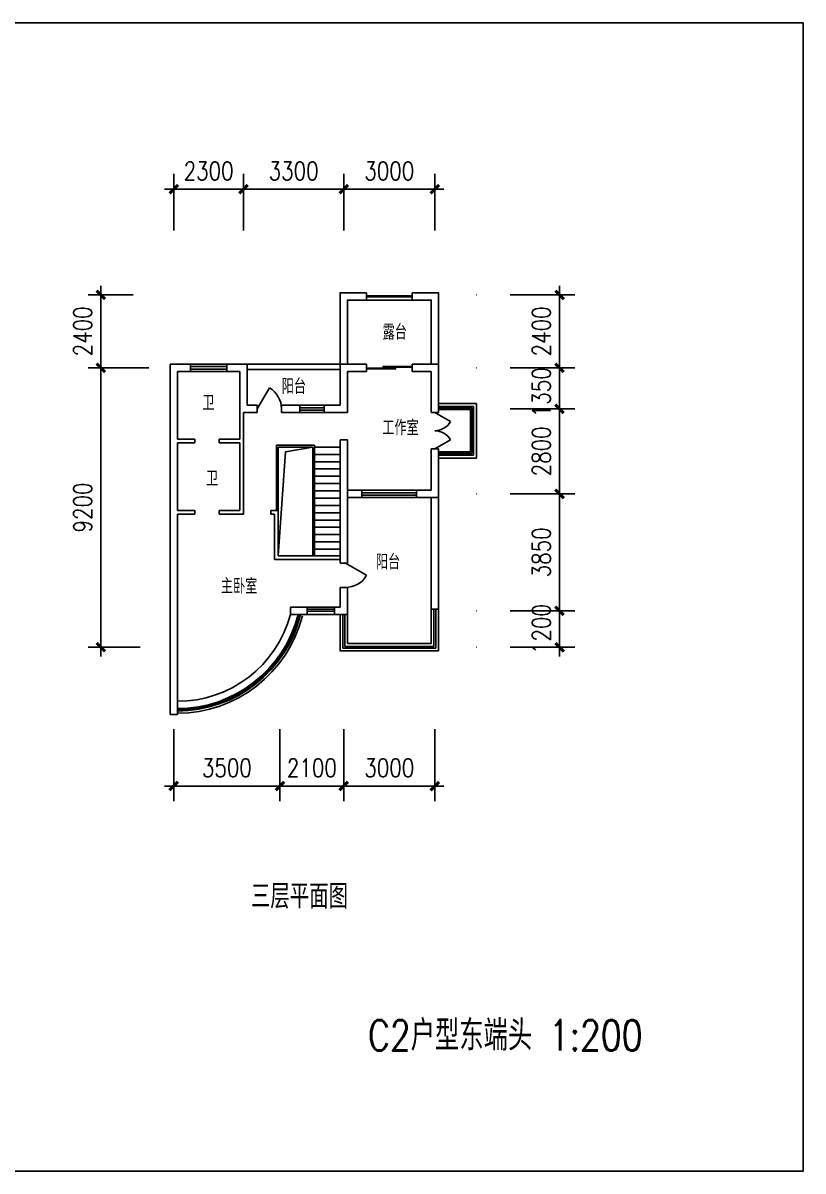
# Model space of a CAD drawing. Extents: x -144404 to 147451, y -180554 to 49126.
# Drawn here: x -50552 to -24860, y -180554 to -142754 of the extents above; entities that cross this region are included whole.
import ezdxf

# ---------------------------------------------------------------- set-up
doc = ezdxf.new("R2010")
doc.units = 0
doc.header["$LTSCALE"] = 2000
doc.header["$MEASUREMENT"] = 0
doc.linetypes.add('DASH', pattern=[0.35, 0.25, -0.1])
doc.layers.get('0').update_dxf_attribs({"color": 3, "linetype": 'CONTINUOUS'})
doc.layers.get('DEFPOINTS').update_dxf_attribs({"linetype": 'CONTINUOUS'})
for name, color, linetype in [('01_FUR', 9, 'CONTINUOUS'), ('AXIS', 3, 'CONTINUOUS'), ('JIAJU', 6, 'CONTINUOUS'), ('PUB_DIM', 3, 'CONTINUOUS'), ('PUB_TITLE', 4, 'CONTINUOUS'), ('S_SURFACE', 6, 'CONTINUOUS'), ('WALL', 255, 'CONTINUOUS'), ('WINDOW', 4, 'CONTINUOUS')]:
    doc.layers.add(name, color=color, linetype=linetype)
doc.styles.add('-宋体', font='simplex.shx', dxfattribs={"width": 0.8, "bigfont": 'hztxt.shx'})
doc.styles.add('DIM_FONT', font='SIMPLEX.shx', dxfattribs={"width": 0.8})
doc.dimstyles.new('AXIS200', dxfattribs={"dimscale": 2, "dimtxt": 300, "dimasz": 1, "dimexe": 250, "dimexo": 300, "dimgap": 150, "dimtad": 1, "dimdec": 0, "dimzin": 0, "dimtxsty": 'DIM_FONT', "dimblk": '_DIMX', "dimcen": 0.09, "dimse1": 1, "dimse2": 1, "dimclrt": 7, "dimazin": 3, "dimtfac": 1, "dimtdec": 0, "dimtix": 1, "dimtmove": 0, "dimatfit": 3, "dimtolj": 1, "dimtzin": 0})
doc.dimstyles.new('DIMA200', dxfattribs={"dimscale": 2, "dimtxt": 300, "dimasz": 1, "dimexe": 250, "dimexo": 300, "dimgap": 150, "dimtad": 1, "dimdec": 0, "dimzin": 0, "dimtxsty": 'DIM_FONT', "dimblk": '_DIMX', "dimcen": 0.09, "dimse1": 1, "dimclrt": 7, "dimazin": 3, "dimtfac": 1, "dimtdec": 0, "dimtix": 1, "dimtmove": 0, "dimatfit": 3, "dimtolj": 1, "dimtzin": 0})
doc.dimstyles.new('DIMB200', dxfattribs={"dimscale": 2, "dimtxt": 300, "dimasz": 1, "dimexe": 250, "dimexo": 300, "dimgap": 150, "dimtad": 1, "dimdec": 0, "dimzin": 0, "dimtxsty": 'DIM_FONT', "dimblk": '_DIMX', "dimcen": 0.09, "dimse2": 1, "dimclrt": 7, "dimazin": 3, "dimtfac": 1, "dimtdec": 0, "dimtix": 1, "dimtmove": 0, "dimatfit": 3, "dimtolj": 1, "dimtzin": 0})
doc.dimstyles.new('DIMN200', dxfattribs={"dimscale": 2, "dimtxt": 300, "dimasz": 1, "dimexe": 250, "dimexo": 300, "dimgap": 150, "dimtad": 1, "dimdec": 0, "dimzin": 0, "dimtxsty": 'DIM_FONT', "dimblk": '_DIMX', "dimcen": 0.09, "dimclrt": 7, "dimazin": 3, "dimtfac": 1, "dimtdec": 0, "dimtix": 1, "dimtmove": 0, "dimatfit": 3, "dimtolj": 1, "dimtzin": 0})

# ---------------------------------------------------------------- blocks, each defined once
blk = doc.blocks.new('_DIMX')
blk.add_line((-150, 0), (150, 0))
at = {"const_width": 50}
blk.add_lwpolyline([(-70, -70), (70, 70)], dxfattribs=at)
blk = doc.blocks.new('*D127')
at = {"color": 0, "linetype": 'BYBLOCK'}
for p, q in [((-87901, 157156), (-87901, 147960)), ((-87859, 157158), (-87401, 157158)), ((-87859, 147958), (-87401, 147958))]:
    blk.add_line(p, q, dxfattribs=at)
at = {"layer": 'DEFPOINTS', "color": 0, "linetype": 'BYBLOCK'}
for p in [(-88459, 157158), (-88459, 147958), (-87901, 147958)]:
    blk.add_point(p, dxfattribs=at)
at = {"color": 0, "linetype": 'BYBLOCK', "xscale": 2, "yscale": 2, "zscale": 2}
for p, rotation in [((-87901, 157158), 90), ((-87901, 147958), 270)]:
    blk.add_blockref('_DIMX', p, dxfattribs=dict(at, rotation=rotation))
at = {"color": 7, "linetype": 'BYBLOCK', "insert": (-88501, 152558), "char_height": 600, "attachment_point": 5, "rotation": 90, "style": 'DIM_FONT'}
blk.add_mtext('\\A1;9200', dxfattribs=at)
blk = doc.blocks.new('*D129')
at = {"color": 0, "linetype": 'BYBLOCK'}
for p, q in [((302219, -86327), (304345, -86327)), ((303845, -86329), (303845, -90175)), ((302219, -90177), (304345, -90177))]:
    blk.add_line(p, q, dxfattribs=at)
at = {"layer": 'DEFPOINTS', "color": 0, "linetype": 'BYBLOCK'}
for p in [(301619, -86327), (301619, -90177), (303845, -90177)]:
    blk.add_point(p, dxfattribs=at)
at = {"color": 0, "linetype": 'BYBLOCK', "xscale": 2, "yscale": 2, "zscale": 2}
for p, rotation in [((303845, -86327), 90), ((303845, -90177), 270)]:
    blk.add_blockref('_DIMX', p, dxfattribs=dict(at, rotation=rotation))
at = {"color": 7, "linetype": 'BYBLOCK', "insert": (303245, -88252), "char_height": 600, "attachment_point": 5, "rotation": 90, "style": 'DIM_FONT'}
blk.add_mtext('\\A1;3850', dxfattribs=at)
blk = doc.blocks.new('*D120')
at = {"color": 0, "linetype": 'BYBLOCK'}
for p, q in [((302219, -90177), (304345, -90177)), ((303845, -90175), (303845, -90173)), ((303845, -90177), (303845, -91377)), ((302219, -91377), (304345, -91377)), ((303845, -91379), (303845, -91381))]:
    blk.add_line(p, q, dxfattribs=at)
at = {"layer": 'DEFPOINTS', "color": 0, "linetype": 'BYBLOCK'}
for p in [(301619, -90177), (301619, -91377), (303845, -91377)]:
    blk.add_point(p, dxfattribs=at)
at = {"color": 0, "linetype": 'BYBLOCK', "xscale": 2, "yscale": 2, "zscale": 2}
for p, rotation in [((303845, -90177), 270), ((303845, -91377), 90)]:
    blk.add_blockref('_DIMX', p, dxfattribs=dict(at, rotation=rotation))
at = {"color": 7, "linetype": 'BYBLOCK', "insert": (303245, -90777), "char_height": 600, "attachment_point": 5, "rotation": 90, "style": 'DIM_FONT'}
blk.add_mtext('\\A1;1200', dxfattribs=at)
blk = doc.blocks.new('*D118')
at = {"color": 0, "linetype": 'BYBLOCK'}
for p, q in [((-85501, 144958), (-85501, 142888)), ((-82001, 144958), (-82001, 142888)), ((-82003, 143388), (-85499, 143388))]:
    blk.add_line(p, q, dxfattribs=at)
at = {"layer": 'DEFPOINTS', "color": 0, "linetype": 'BYBLOCK'}
for p in [(-85501, 145558), (-82001, 145558), (-85501, 143388)]:
    blk.add_point(p, dxfattribs=at)
at = {"color": 0, "linetype": 'BYBLOCK', "xscale": 2, "yscale": 2, "zscale": 2, "rotation": 180}
blk.add_blockref('_DIMX', (-85501, 143388), dxfattribs=at)
at = {"color": 0, "linetype": 'BYBLOCK', "xscale": 2, "yscale": 2, "zscale": 2}
blk.add_blockref('_DIMX', (-82001, 143388), dxfattribs=at)
at = {"color": 7, "linetype": 'BYBLOCK', "insert": (-83751, 143988), "char_height": 600, "attachment_point": 5, "style": 'DIM_FONT'}
blk.add_mtext('\\A1;3500', dxfattribs=at)
blk = doc.blocks.new('*D117')
at = {"color": 0, "linetype": 'BYBLOCK'}
for p, q in [((-82001, 144958), (-82001, 142888)), ((-79901, 144958), (-79901, 142888)), ((-82003, 143388), (-82005, 143388)), ((-79901, 143388), (-82001, 143388)), ((-79899, 143388), (-79897, 143388))]:
    blk.add_line(p, q, dxfattribs=at)
at = {"layer": 'DEFPOINTS', "color": 0, "linetype": 'BYBLOCK'}
for p in [(-82001, 145558), (-79901, 145558), (-82001, 143388)]:
    blk.add_point(p, dxfattribs=at)
at = {"color": 0, "linetype": 'BYBLOCK', "xscale": 2, "yscale": 2, "zscale": 2}
blk.add_blockref('_DIMX', (-82001, 143388), dxfattribs=at)
at = {"color": 0, "linetype": 'BYBLOCK', "xscale": 2, "yscale": 2, "zscale": 2, "rotation": 180}
blk.add_blockref('_DIMX', (-79901, 143388), dxfattribs=at)
at = {"color": 7, "linetype": 'BYBLOCK', "insert": (-80951, 143988), "char_height": 600, "attachment_point": 5, "style": 'DIM_FONT'}
blk.add_mtext('\\A1;2100', dxfattribs=at)
blk = doc.blocks.new('*D119')
at = {"color": 0, "linetype": 'BYBLOCK'}
for p, q in [((-79901, 144958), (-79901, 142888)), ((-76901, 144951), (-76901, 142888)), ((-76903, 143388), (-79899, 143388))]:
    blk.add_line(p, q, dxfattribs=at)
at = {"layer": 'DEFPOINTS', "color": 0, "linetype": 'BYBLOCK'}
for p in [(-79901, 145558), (-76901, 145551), (-79901, 143388)]:
    blk.add_point(p, dxfattribs=at)
at = {"color": 0, "linetype": 'BYBLOCK', "xscale": 2, "yscale": 2, "zscale": 2, "rotation": 180}
blk.add_blockref('_DIMX', (-79901, 143388), dxfattribs=at)
at = {"color": 0, "linetype": 'BYBLOCK', "xscale": 2, "yscale": 2, "zscale": 2}
blk.add_blockref('_DIMX', (-76901, 143388), dxfattribs=at)
at = {"color": 7, "linetype": 'BYBLOCK', "insert": (-78401, 143988), "char_height": 600, "attachment_point": 5, "style": 'DIM_FONT'}
blk.add_mtext('\\A1;3000', dxfattribs=at)
blk = doc.blocks.new('M_B15SGY')
at = {"linetype": 'CONTINUOUS'}
for p, q in [((-0.5, 0.5), (0.5, 0.5)), ((0.5, 0.167), (-0.5, 0.167)), ((0.5, -0.167), (-0.5, -0.167))]:
    blk.add_line(p, q, dxfattribs=at)
blk = doc.blocks.new('M_A1SFU')
blk.add_line((-0.5, 0), (0, -0.866))
blk.add_arc((-0.5, 0), 1, 300, 0)
blk = doc.blocks.new('*D121')
at = {"color": 0, "linetype": 'BYBLOCK'}
for p, q in [((302219, -79777), (304345, -79777)), ((303845, -79779), (303845, -82174)), ((302219, -82176), (304345, -82176))]:
    blk.add_line(p, q, dxfattribs=at)
at = {"layer": 'DEFPOINTS', "color": 0, "linetype": 'BYBLOCK'}
for p in [(301619, -79777), (301619, -82176), (303845, -82176)]:
    blk.add_point(p, dxfattribs=at)
at = {"color": 0, "linetype": 'BYBLOCK', "xscale": 2, "yscale": 2, "zscale": 2}
for p, rotation in [((303845, -79777), 90), ((303845, -82176), 270)]:
    blk.add_blockref('_DIMX', p, dxfattribs=dict(at, rotation=rotation))
at = {"color": 7, "linetype": 'BYBLOCK', "insert": (303245, -80977), "char_height": 600, "attachment_point": 5, "rotation": 90, "style": 'DIM_FONT'}
blk.add_mtext('\\A1;2400', dxfattribs=at)
blk = doc.blocks.new('*D116')
at = {"color": 0, "linetype": 'BYBLOCK'}
for p, q in [((302219, -82176), (304345, -82176)), ((303845, -82178), (303845, -83525)), ((302219, -83527), (304345, -83527))]:
    blk.add_line(p, q, dxfattribs=at)
at = {"layer": 'DEFPOINTS', "color": 0, "linetype": 'BYBLOCK'}
for p in [(301619, -82176), (301619, -83527), (303845, -83527)]:
    blk.add_point(p, dxfattribs=at)
at = {"color": 0, "linetype": 'BYBLOCK', "xscale": 2, "yscale": 2, "zscale": 2}
for p, rotation in [((303845, -82176), 90), ((303845, -83527), 270)]:
    blk.add_blockref('_DIMX', p, dxfattribs=dict(at, rotation=rotation))
at = {"color": 7, "linetype": 'BYBLOCK', "insert": (303245, -82981), "char_height": 600, "attachment_point": 5, "rotation": 90, "style": 'DIM_FONT'}
blk.add_mtext('\\A1;1350', dxfattribs=at)
blk = doc.blocks.new('*D130')
at = {"color": 0, "linetype": 'BYBLOCK'}
for p, q in [((302219, -83527), (304345, -83527)), ((303845, -83529), (303845, -86325)), ((302219, -86327), (304345, -86327))]:
    blk.add_line(p, q, dxfattribs=at)
at = {"layer": 'DEFPOINTS', "color": 0, "linetype": 'BYBLOCK'}
for p in [(301619, -83527), (301619, -86327), (303845, -86327)]:
    blk.add_point(p, dxfattribs=at)
at = {"color": 0, "linetype": 'BYBLOCK', "xscale": 2, "yscale": 2, "zscale": 2}
for p, rotation in [((303845, -83527), 90), ((303845, -86327), 270)]:
    blk.add_blockref('_DIMX', p, dxfattribs=dict(at, rotation=rotation))
at = {"color": 7, "linetype": 'BYBLOCK', "insert": (303245, -84927), "char_height": 600, "attachment_point": 5, "rotation": 90, "style": 'DIM_FONT'}
blk.add_mtext('\\A1;2800', dxfattribs=at)
blk = doc.blocks.new('_WBLK')
for p, q in [((-0.5, 0.5), (0.5, 0.5)), ((0.5, 0.167), (-0.5, 0.167)), ((0.5, -0.167), (-0.5, -0.167)), ((-0.5, -0.5), (0.5, -0.5))]:
    blk.add_line(p, q)
blk = doc.blocks.new('_DBLK1')
for p, q in [((-0.5, 0), (-0.25, -0.433)), ((0.5, 0), (0.25, -0.433))]:
    blk.add_line(p, q)
for centre, start, end in [((-0.5, 0), 300, 0), ((0.5, 0), 180, 240)]:
    blk.add_arc(centre, 0.5, start, end)
blk = doc.blocks.new('M_A14NPV')
for points in [[(0.18, 0.178), (0.177, 0.16), (-0.617, 0.16), (-0.617, 0.181)], [(0.632, 0.226), (0.629, 0.208), (-0.164, 0.208), (-0.164, 0.229)]]:
    blk.add_lwpolyline(points, close=True)
blk = doc.blocks.new('*D128')
at = {"color": 0, "linetype": 'BYBLOCK'}
for p, q in [((-87901, 159556), (-87901, 157160)), ((-87859, 159558), (-87401, 159558)), ((-87859, 157158), (-87401, 157158))]:
    blk.add_line(p, q, dxfattribs=at)
at = {"layer": 'DEFPOINTS', "color": 0, "linetype": 'BYBLOCK'}
for p in [(-88459, 159558), (-88459, 157158), (-87901, 157158)]:
    blk.add_point(p, dxfattribs=at)
at = {"color": 0, "linetype": 'BYBLOCK', "xscale": 2, "yscale": 2, "zscale": 2}
for p, rotation in [((-87901, 159558), 90), ((-87901, 157158), 270)]:
    blk.add_blockref('_DIMX', p, dxfattribs=dict(at, rotation=rotation))
at = {"color": 7, "linetype": 'BYBLOCK', "insert": (-88501, 158358), "char_height": 600, "attachment_point": 5, "rotation": 90, "style": 'DIM_FONT'}
blk.add_mtext('\\A1;2400', dxfattribs=at)
blk = doc.blocks.new('_GCBLK')
at = {"linetype": 'DASH'}
for p, q in [((-0.5, -0.5), (-0.5, 0.5)), ((0.5, -0.5), (0.5, 0.5)), ((-0.5, 0.2), (0.5, 0.2)), ((-0.5, -0.2), (0.5, -0.2))]:
    blk.add_line(p, q, dxfattribs=at)
blk = doc.blocks.new('*D122')
at = {"color": 0, "linetype": 'BYBLOCK'}
for p, q in [((-83201, 162372), (-83201, 163540)), ((-79901, 162372), (-79901, 163540)), ((-83199, 163040), (-79903, 163040))]:
    blk.add_line(p, q, dxfattribs=at)
at = {"layer": 'DEFPOINTS', "color": 0, "linetype": 'BYBLOCK'}
for p in [(-79901, 163040), (-83201, 161772), (-79901, 161772)]:
    blk.add_point(p, dxfattribs=at)
at = {"color": 0, "linetype": 'BYBLOCK', "xscale": 2, "yscale": 2, "zscale": 2, "rotation": 180}
blk.add_blockref('_DIMX', (-83201, 163040), dxfattribs=at)
at = {"color": 0, "linetype": 'BYBLOCK', "xscale": 2, "yscale": 2, "zscale": 2}
blk.add_blockref('_DIMX', (-79901, 163040), dxfattribs=at)
at = {"color": 7, "linetype": 'BYBLOCK', "insert": (-81551, 163640), "char_height": 600, "attachment_point": 5, "style": 'DIM_FONT'}
blk.add_mtext('\\A1;3300', dxfattribs=at)
blk = doc.blocks.new('*D124')
at = {"color": 0, "linetype": 'BYBLOCK'}
for p, q in [((-79901, 162372), (-79901, 163540)), ((-76901, 162372), (-76901, 163540)), ((-79899, 163040), (-76903, 163040))]:
    blk.add_line(p, q, dxfattribs=at)
at = {"layer": 'DEFPOINTS', "color": 0, "linetype": 'BYBLOCK'}
for p in [(-76901, 163040), (-79901, 161772), (-76901, 161772)]:
    blk.add_point(p, dxfattribs=at)
at = {"color": 0, "linetype": 'BYBLOCK', "xscale": 2, "yscale": 2, "zscale": 2, "rotation": 180}
blk.add_blockref('_DIMX', (-79901, 163040), dxfattribs=at)
at = {"color": 0, "linetype": 'BYBLOCK', "xscale": 2, "yscale": 2, "zscale": 2}
blk.add_blockref('_DIMX', (-76901, 163040), dxfattribs=at)
at = {"color": 7, "linetype": 'BYBLOCK', "insert": (-78401, 163640), "char_height": 600, "attachment_point": 5, "style": 'DIM_FONT'}
blk.add_mtext('\\A1;3000', dxfattribs=at)
blk = doc.blocks.new('*D123')
at = {"color": 0, "linetype": 'BYBLOCK'}
for p, q in [((-85501, 162372), (-85501, 163540)), ((-83201, 162372), (-83201, 163540)), ((-85499, 163040), (-83203, 163040))]:
    blk.add_line(p, q, dxfattribs=at)
at = {"layer": 'DEFPOINTS', "color": 0, "linetype": 'BYBLOCK'}
for p in [(-83201, 163040), (-85501, 161772), (-83201, 161772)]:
    blk.add_point(p, dxfattribs=at)
at = {"color": 0, "linetype": 'BYBLOCK', "xscale": 2, "yscale": 2, "zscale": 2, "rotation": 180}
blk.add_blockref('_DIMX', (-85501, 163040), dxfattribs=at)
at = {"color": 0, "linetype": 'BYBLOCK', "xscale": 2, "yscale": 2, "zscale": 2}
blk.add_blockref('_DIMX', (-83201, 163040), dxfattribs=at)
at = {"color": 7, "linetype": 'BYBLOCK', "insert": (-84351, 163640), "char_height": 600, "attachment_point": 5, "style": 'DIM_FONT'}
blk.add_mtext('\\A1;2300', dxfattribs=at)

msp = doc.modelspace()

# ---------------------------------------------------------------- linework, layer by layer
at = {"layer": '01_FUR'}
for p, q in [((-40946.5, -156658.9), (-42206.4, -156658.9)), ((-42206.4, -156658.9), (-42206.4, -158808.9)), ((-41006.5, -156718.9), (-42146.4, -156718.9)), ((-42146.4, -156718.9), (-42146.4, -158808.9)), ((-41006.5, -156718.9), (-41006.5, -160298.9)), ((-40946.5, -156658.9), (-40946.5, -160298.9)), ((-40106.4, -156718.9), (-40946.5, -156718.9)), ((-40106.4, -156958.9), (-40946.5, -156958.9)), ((-40106.4, -157198.9), (-40946.5, -157198.9)), ((-40106.4, -157438.9), (-40946.5, -157438.9)), ((-40106.4, -157678.9), (-40946.5, -157678.9)), ((-40106.4, -157918.9), (-40946.5, -157918.9)), ((-40106.4, -158158.9), (-40946.5, -158158.9)), ((-40106.4, -158398.9), (-40946.5, -158398.9)), ((-40106.4, -158638.9), (-40946.5, -158638.9)), ((-40106.4, -158878.9), (-40946.5, -158878.9)), ((-40106.4, -159118.9), (-40946.5, -159118.9)), ((-40106.4, -159358.9), (-40946.5, -159358.9)), ((-40106.4, -159598.9), (-40946.5, -159598.9)), ((-40106.4, -159838.9), (-40946.5, -159838.9)), ((-40106.4, -160078.9), (-40946.5, -160078.9))]:
    msp.add_line(p, q, dxfattribs=at)
at = {"layer": 'AXIS'}
for p, q in [((-45586.4, -148117.4), (-45586.4, -149584.2)), ((-43286.4, -148117.4), (-43286.4, -149584.2)), ((-39986.4, -148117.4), (-39986.4, -149584.2)), ((-36986.4, -148117.4), (-36986.4, -149584.2)), ((-48400.9, -151708.8), (-46918.8, -151708.9)), ((-35619.1, -151708.8), (-35626.6, -151708.8)), ((-48400.9, -154108.8), (-46400.9, -154108.8)), ((-35619.1, -154108.8), (-35626.6, -154108.8)), ((-35619.1, -155458.9), (-35626.6, -155458.9)), ((-35619.1, -158258.9), (-35626.6, -158258.9)), ((-35619.1, -162108.9), (-35626.6, -162108.9)), ((-48400.9, -163308.9), (-46687.8, -163308.9)), ((-35619.1, -163308.9), (-35626.6, -163308.9)), ((-45586.4, -167016.4), (-45586.4, -166008.5)), ((-42086.4, -167016.4), (-42086.4, -166008.5)), ((-39986.4, -167016.4), (-39986.4, -166008.5)), ((-36986.4, -167016.4), (-36986.4, -166008.5))]:
    msp.add_line(p, q, dxfattribs=at)
at = {"layer": 'DEFPOINTS', "color": 0, "linetype": 'BYBLOCK'}
msp.add_point((-45276.4, -161228.9), dxfattribs=at)
at = {"layer": 'JIAJU'}
msp.add_line((-37106.4, -162058.9), (-36866.4, -162058.9), dxfattribs=at)
at = {"layer": 'PUB_DIM'}
msp.add_lwpolyline([(-42146.4, -160298.9), (-41906.7, -156878), (-41006.5, -156718.9)], dxfattribs=at)
for radius, end in [(3860, 344.98532), (4100, 345.88307), (4250, 345.69651)]:
    msp.add_arc((-45466.4, -161228.9), radius, 270, end, dxfattribs=at)
at = {"layer": 'PUB_TITLE'}
msp.add_lwpolyline([(-78319.7, -180553.9), (-78319.7, -142753.9), (-24859.7, -142753.9), (-24859.7, -180553.9)], close=True, dxfattribs=at)
at = {"layer": 'S_SURFACE'}
for p, q in [((-39236.4, -151878.9), (-39236.4, -151638.9)), ((-37736.4, -151878.9), (-37736.4, -151638.9)), ((-43166.4, -153988.9), (-40106.4, -153988.9)), ((-43166.4, -154160.1), (-40106.4, -154160.1)), ((-36866.4, -155278.9), (-35616.4, -155278.9)), ((-35616.4, -155278.9), (-35616.4, -157078.9)), ((-36866.4, -155378.9), (-35716.4, -155378.9)), ((-36866.4, -155428.9), (-35766.4, -155428.9)), ((-36866.4, -155478.9), (-35816.4, -155478.9)), ((-35816.4, -155478.9), (-35816.4, -156878.9)), ((-35766.4, -155428.9), (-35766.4, -156928.9)), ((-35716.4, -155378.9), (-35716.4, -156978.9)), ((-36866.4, -156878.9), (-35816.4, -156878.9)), ((-36866.4, -156928.9), (-35766.4, -156928.9)), ((-36866.4, -156978.9), (-35716.4, -156978.9)), ((-36866.4, -157078.9), (-35616.4, -157078.9)), ((-37106.4, -158378.9), (-37106.4, -162058.9)), ((-36866.4, -158378.9), (-36866.4, -162058.9)), ((-37106.4, -162058.9), (-37106.4, -163188.9)), ((-37016.4, -162058.9), (-37016.4, -163278.9)), ((-36956.4, -162058.9), (-36956.4, -163338.9)), ((-40016.4, -162228.9), (-40016.4, -163338.9)), ((-39956.4, -162228.9), (-39956.4, -163278.9)), ((-39866.4, -163188.9), (-39866.4, -162228.9)), ((-37016.4, -163278.9), (-39956.4, -163278.9)), ((-37106.4, -163188.9), (-39866.4, -163188.9)), ((-36956.4, -163338.9), (-40016.4, -163338.9))]:
    msp.add_line(p, q, dxfattribs=at)
for points in [[(-39236.4, -151638.9), (-40106.4, -151638.9), (-40106.4, -153988.9)], [(-37106.4, -153988.9), (-37106.4, -151878.9), (-39866.4, -151878.9), (-39866.4, -153988.9)], [(-37736.4, -151735.6), (-39236.4, -151735.6)], [(-37736.4, -151775.6), (-39236.4, -151775.6)], [(-37736.4, -151638.9), (-36866.4, -151638.9), (-36866.4, -153988.9)], [(-36866.4, -162058.9), (-36866.4, -163428.9), (-40106.4, -163428.9), (-40106.4, -162228.9)]]:
    msp.add_lwpolyline(points, dxfattribs=at)
at = {"layer": 'WALL'}
for p, q in [((-45705.9, -153988.9), (-45706.4, -153989.4)), ((-45706.4, -153989.4), (-45706.4, -165519.8)), ((-45705.9, -153988.9), (-43166.4, -153988.9)), ((-43406.4, -153988.9), (-43166.4, -153988.9)), ((-43166.4, -153988.9), (-43166.4, -155338.9)), ((-40106.4, -153988.9), (-39236.4, -153988.9)), ((-40106.4, -155338.9), (-40106.4, -153988.9)), ((-39236.4, -154228.9), (-39236.4, -153988.9)), ((-36866.4, -153988.9), (-37736.4, -153988.9)), ((-37736.4, -154228.9), (-37736.4, -153988.9)), ((-36866.4, -153988.9), (-36866.4, -155578.9)), ((-45465.9, -154228.9), (-45466.4, -154229.4)), ((-45466.4, -154229.4), (-45466.4, -156458.9)), ((-45465.9, -154228.9), (-43406.4, -154228.9)), ((-43406.4, -154228.9), (-43406.4, -156458.9)), ((-39866.4, -154228.9), (-39866.4, -155578.9)), ((-39866.4, -154228.9), (-39236.4, -154228.9)), ((-37106.4, -154228.9), (-37736.4, -154228.9)), ((-37106.4, -154752.7), (-37106.4, -154228.9)), ((-37106.4, -154888.9), (-37106.4, -154752.7)), ((-37106.4, -154820.8), (-37106.4, -155578.9)), ((-43166.4, -155338.9), (-42836.4, -155338.9)), ((-42836.4, -155578.9), (-42836.4, -155338.9)), ((-42036.4, -155578.9), (-42036.4, -155338.9)), ((-42036.4, -155338.9), (-41436.4, -155338.9)), ((-41436.4, -155338.9), (-41436.4, -155578.9)), ((-40636.4, -155338.9), (-40636.4, -155578.9)), ((-40106.4, -155338.9), (-40636.4, -155338.9)), ((-43286.4, -155578.9), (-43286.4, -158808.9)), ((-43286.4, -155578.9), (-42836.4, -155578.9)), ((-43166.4, -155578.9), (-43286.4, -155578.9)), ((-42036.4, -155578.9), (-41436.4, -155578.9)), ((-39866.4, -155578.9), (-40636.4, -155578.9)), ((-39866.4, -155578.9), (-40106.4, -155578.9)), ((-36866.4, -155578.9), (-37106.4, -155578.9)), ((-44886.4, -156458.9), (-45466.4, -156458.9)), ((-44886.4, -156578.9), (-44886.4, -156458.9)), ((-43406.4, -156458.9), (-44086.4, -156458.9)), ((-44086.4, -156578.9), (-44086.4, -156458.9)), ((-40106.4, -156478.9), (-40106.4, -160538.9)), ((-39866.4, -156478.9), (-40106.4, -156478.9)), ((-40106.4, -156478.9), (-39866.4, -156478.9)), ((-39866.4, -156478.9), (-40106.4, -156478.9)), ((-39866.4, -156478.9), (-39866.4, -158325.8)), ((-44886.4, -156578.9), (-45466.4, -156578.9)), ((-45466.4, -156578.9), (-45466.4, -158808.9)), ((-43406.4, -156578.9), (-44086.4, -156578.9)), ((-43406.4, -156578.9), (-43406.4, -158808.9)), ((-37106.4, -156778.9), (-37106.4, -158138.9)), ((-36866.4, -156778.9), (-37106.4, -156778.9)), ((-36866.4, -156778.9), (-36866.4, -158378.9)), ((-39866.4, -157920.1), (-39866.4, -159807.6)), ((-39866.4, -158138.9), (-39386.4, -158138.9)), ((-39866.4, -158378.9), (-39386.4, -158378.9)), ((-39386.4, -158378.9), (-39386.4, -158138.9)), ((-37586.4, -158138.9), (-37106.4, -158138.9)), ((-37586.4, -158378.9), (-37586.4, -158138.9)), ((-37586.4, -158378.9), (-36866.4, -158378.9)), ((-44886.4, -158808.9), (-45466.4, -158808.9)), ((-45466.4, -158928.9), (-45466.4, -165519.8)), ((-44886.4, -158928.9), (-45466.4, -158928.9)), ((-44886.4, -158928.9), (-44886.4, -158808.9)), ((-43406.4, -158808.9), (-44086.4, -158808.9)), ((-44086.4, -158928.9), (-44086.4, -158808.9)), ((-43286.4, -158928.9), (-44086.4, -158928.9)), ((-43286.4, -158928.9), (-43286.4, -158808.9)), ((-42386.4, -158928.9), (-42386.4, -158808.9)), ((-42146.4, -158808.9), (-42386.4, -158808.9)), ((-42266.4, -158928.9), (-42386.4, -158928.9)), ((-42266.4, -160418.9), (-42266.4, -158928.9)), ((-42146.4, -160298.9), (-42146.4, -158808.9)), ((-39866.4, -159758.9), (-39866.4, -160538.9)), ((-40106.4, -160418.9), (-42266.4, -160418.9)), ((-40106.4, -160298.9), (-42146.4, -160298.9)), ((-39866.4, -160538.9), (-40106.4, -160538.9)), ((-40106.4, -161338.9), (-40106.4, -161988.9)), ((-39866.4, -161338.9), (-40106.4, -161338.9)), ((-39866.4, -162228.9), (-39866.4, -161338.9)), ((-41738.2, -161988.9), (-41186.6, -161988.9)), ((-41738.2, -162228.9), (-41738.2, -161988.9)), ((-41186.6, -162228.9), (-41186.6, -161988.9)), ((-40286.6, -162228.9), (-40286.6, -161988.9)), ((-40106.4, -161988.9), (-40286.6, -161988.9)), ((-41738.2, -162228.9), (-41186.6, -162228.9)), ((-39866.4, -162228.9), (-40286.6, -162228.9)), ((-45466.4, -165519.8), (-45706.4, -165519.8))]:
    msp.add_line(p, q, dxfattribs=at)
at = {"layer": 'WINDOW'}
for p, q in [((-41436.4, -155338.9), (-40636.4, -155338.9)), ((-41186.6, -162228.9), (-40286.6, -162228.9))]:
    msp.add_line(p, q, dxfattribs=at)
for radius, end in [(4180, 346.15868), (4140, 346.02225)]:
    msp.add_arc((-45466.4, -161228.9), radius, 270, end, dxfattribs=at)

# ---------------------------------------------------------------- block references
for name, p, xscale, yscale, zscale in [('_GCBLK', (-44436.4, -154108.9), 1200, 240, 1200), ('M_A14NPV', (-38476.5, -153875.4), -1200, -1200, 1200), ('M_B15SGY', (-41036.4, -155540.6), -800, 230, 800), ('_WBLK', (-38486.4, -158258.9), 1800, 239.9999999999999, 1800)]:
    msp.add_blockref(name, p, dxfattribs=dict(at, xscale=xscale, yscale=yscale, zscale=zscale))
for name, p, xscale, yscale, zscale, rotation in [('M_A1SFU', (-42436.4, -155458.9), -800, 800, 800, 180), ('_DBLK1', (-36986.4, -156178.9), 1200, 1200, 1200, 90), ('M_A1SFU', (-39926.4, -160938.9), -800, 800, 800, 90), ('M_B15SGY', (-40736.6, -162025), -900, 200, 900, 180)]:
    msp.add_blockref(name, p, dxfattribs=dict(at, xscale=xscale, yscale=yscale, zscale=zscale, rotation=rotation))

# ---------------------------------------------------------------- texts
at = {"layer": 'JIAJU', "style": '-宋体', "width": 0.8}
for s, height, p in [('露台', 500, (-38705.5, -153183.2)), ('阳台', 500, (-42028.5, -154967.9)), ('卫', 500, (-44642.2, -155513.6)), ('工作室', 500, (-38718.5, -156334)), ('卫', 500, (-44523, -158001.3)), ('阳台', 500, (-38927.5, -160749.9)), ('主卧室', 500, (-44034.1, -161547.1)), ('三层平面图 ', 800, (-43044.5, -171910.1)), ('C2户型东端头 1:200', 1000, (-39187.3, -176586.2))]:
    msp.add_text(s, height=height, dxfattribs=at).set_placement(p)

# ---------------------------------------------------------------- dimensions: what is measured, and where the dimension line sits
at = {"layer": 'AXIS'}
for base, p1, p2, dimstyle, picture, middle in [((-43286.4, -148226.1), (-45586.4, -149494.5), (-43286.4, -149494.5), 'DIMN200', '*D123', (-44436.4, -147626.1)), ((-39986.4, -148226.1), (-43286.4, -149494.5), (-39986.4, -149494.5), 'DIMB200', '*D122', (-41636.4, -147626.1)), ((-36986.4, -148226.1), (-39986.4, -149494.5), (-36986.4, -149494.5), 'AXIS200', '*D124', (-38486.4, -147626.1)), ((-45586.4, -167878.5), (-42086.4, -165708.5), (-45586.4, -165708.5), 'AXIS200', '*D118', (-43836.4, -167278.5)), ((-42086.4, -167878.5), (-39986.4, -165708.5), (-42086.4, -165708.5), 'AXIS200', '*D117', (-41036.4, -167278.5)), ((-39986.4, -167878.5), (-36986.4, -165715.3), (-39986.4, -165708.5), 'AXIS200', '*D119', (-38486.4, -167278.5))]:
    dim = msp.add_linear_dim(base=base, p1=p1, p2=p2, dimstyle=dimstyle, override={"dimblk1": '_DIMX', "dimblk2": '_DIMX', "dimsah": 1, "dimse1": 0, "dimse2": 0}, dxfattribs=at)
    dim.commit()
    dim.dimension.update_dxf_attribs({"geometry": picture, "text_midpoint": middle, "insert": (39914.1, -311266.4)})
for base, p1, p2, angle, dimstyle, picture, middle, set_off in [((-47986.9, -154108.8), (-48544.5, -151708.9), (-48544.5, -154108.8), 90, 'DIMN200', '*D128', (-48586.9, -152908.9), (39914.1, -311266.4)), ((-32877.8, -154108.8), (-35103.4, -151708.9), (-35103.4, -154108.8), 270, 'DIMN200', '*D121', (-33477.8, -152908.9), (-336722.5, -71932.3)), ((-47986.9, -163308.9), (-48544.5, -154108.7), (-48544.5, -163308.9), 90, 'DIMA200', '*D127', (-48586.9, -158708.8), (39914.1, -311266.4)), ((-32877.8, -158258.9), (-35103.4, -155458.9), (-35103.4, -158258.9), 270, 'AXIS200', '*D130', (-33477.8, -156858.9), (-336722.5, -71932.3)), ((-32877.8, -162108.9), (-35103.4, -158258.9), (-35103.4, -162108.9), 270, 'DIMA200', '*D129', (-33477.8, -160183.9), (-336722.5, -71932.3)), ((-32877.8, -163308.9), (-35103.4, -162108.9), (-35103.4, -163308.9), 270, 'DIMB200', '*D120', (-33477.8, -162708.9), (-336722.5, -71932.3))]:
    dim = msp.add_linear_dim(base=base, p1=p1, p2=p2, angle=angle, dimstyle=dimstyle, override={"dimblk1": '_DIMX', "dimblk2": '_DIMX', "dimsah": 1, "dimse1": 0, "dimse2": 0}, dxfattribs=at)
    dim.commit()
    dim.dimension.update_dxf_attribs({"geometry": picture, "text_midpoint": middle, "insert": set_off})
dim = msp.add_linear_dim(base=(-32877.8, -155458.9), p1=(-35103.4, -154108.8), p2=(-35103.4, -155458.9), angle=270, dimstyle='AXIS200', override={"dimblk1": '_DIMX', "dimblk2": '_DIMX', "dimsah": 1, "dimse1": 0, "dimse2": 0}, dxfattribs=at)
dim.commit()
dim.dimension.update_dxf_attribs({"geometry": '*D116', "text_midpoint": (-33477.8, -154913.7), "dimtype": 160, "insert": (-336722.5, -71932.3)})

doc.saveas('drawing.dxf')
